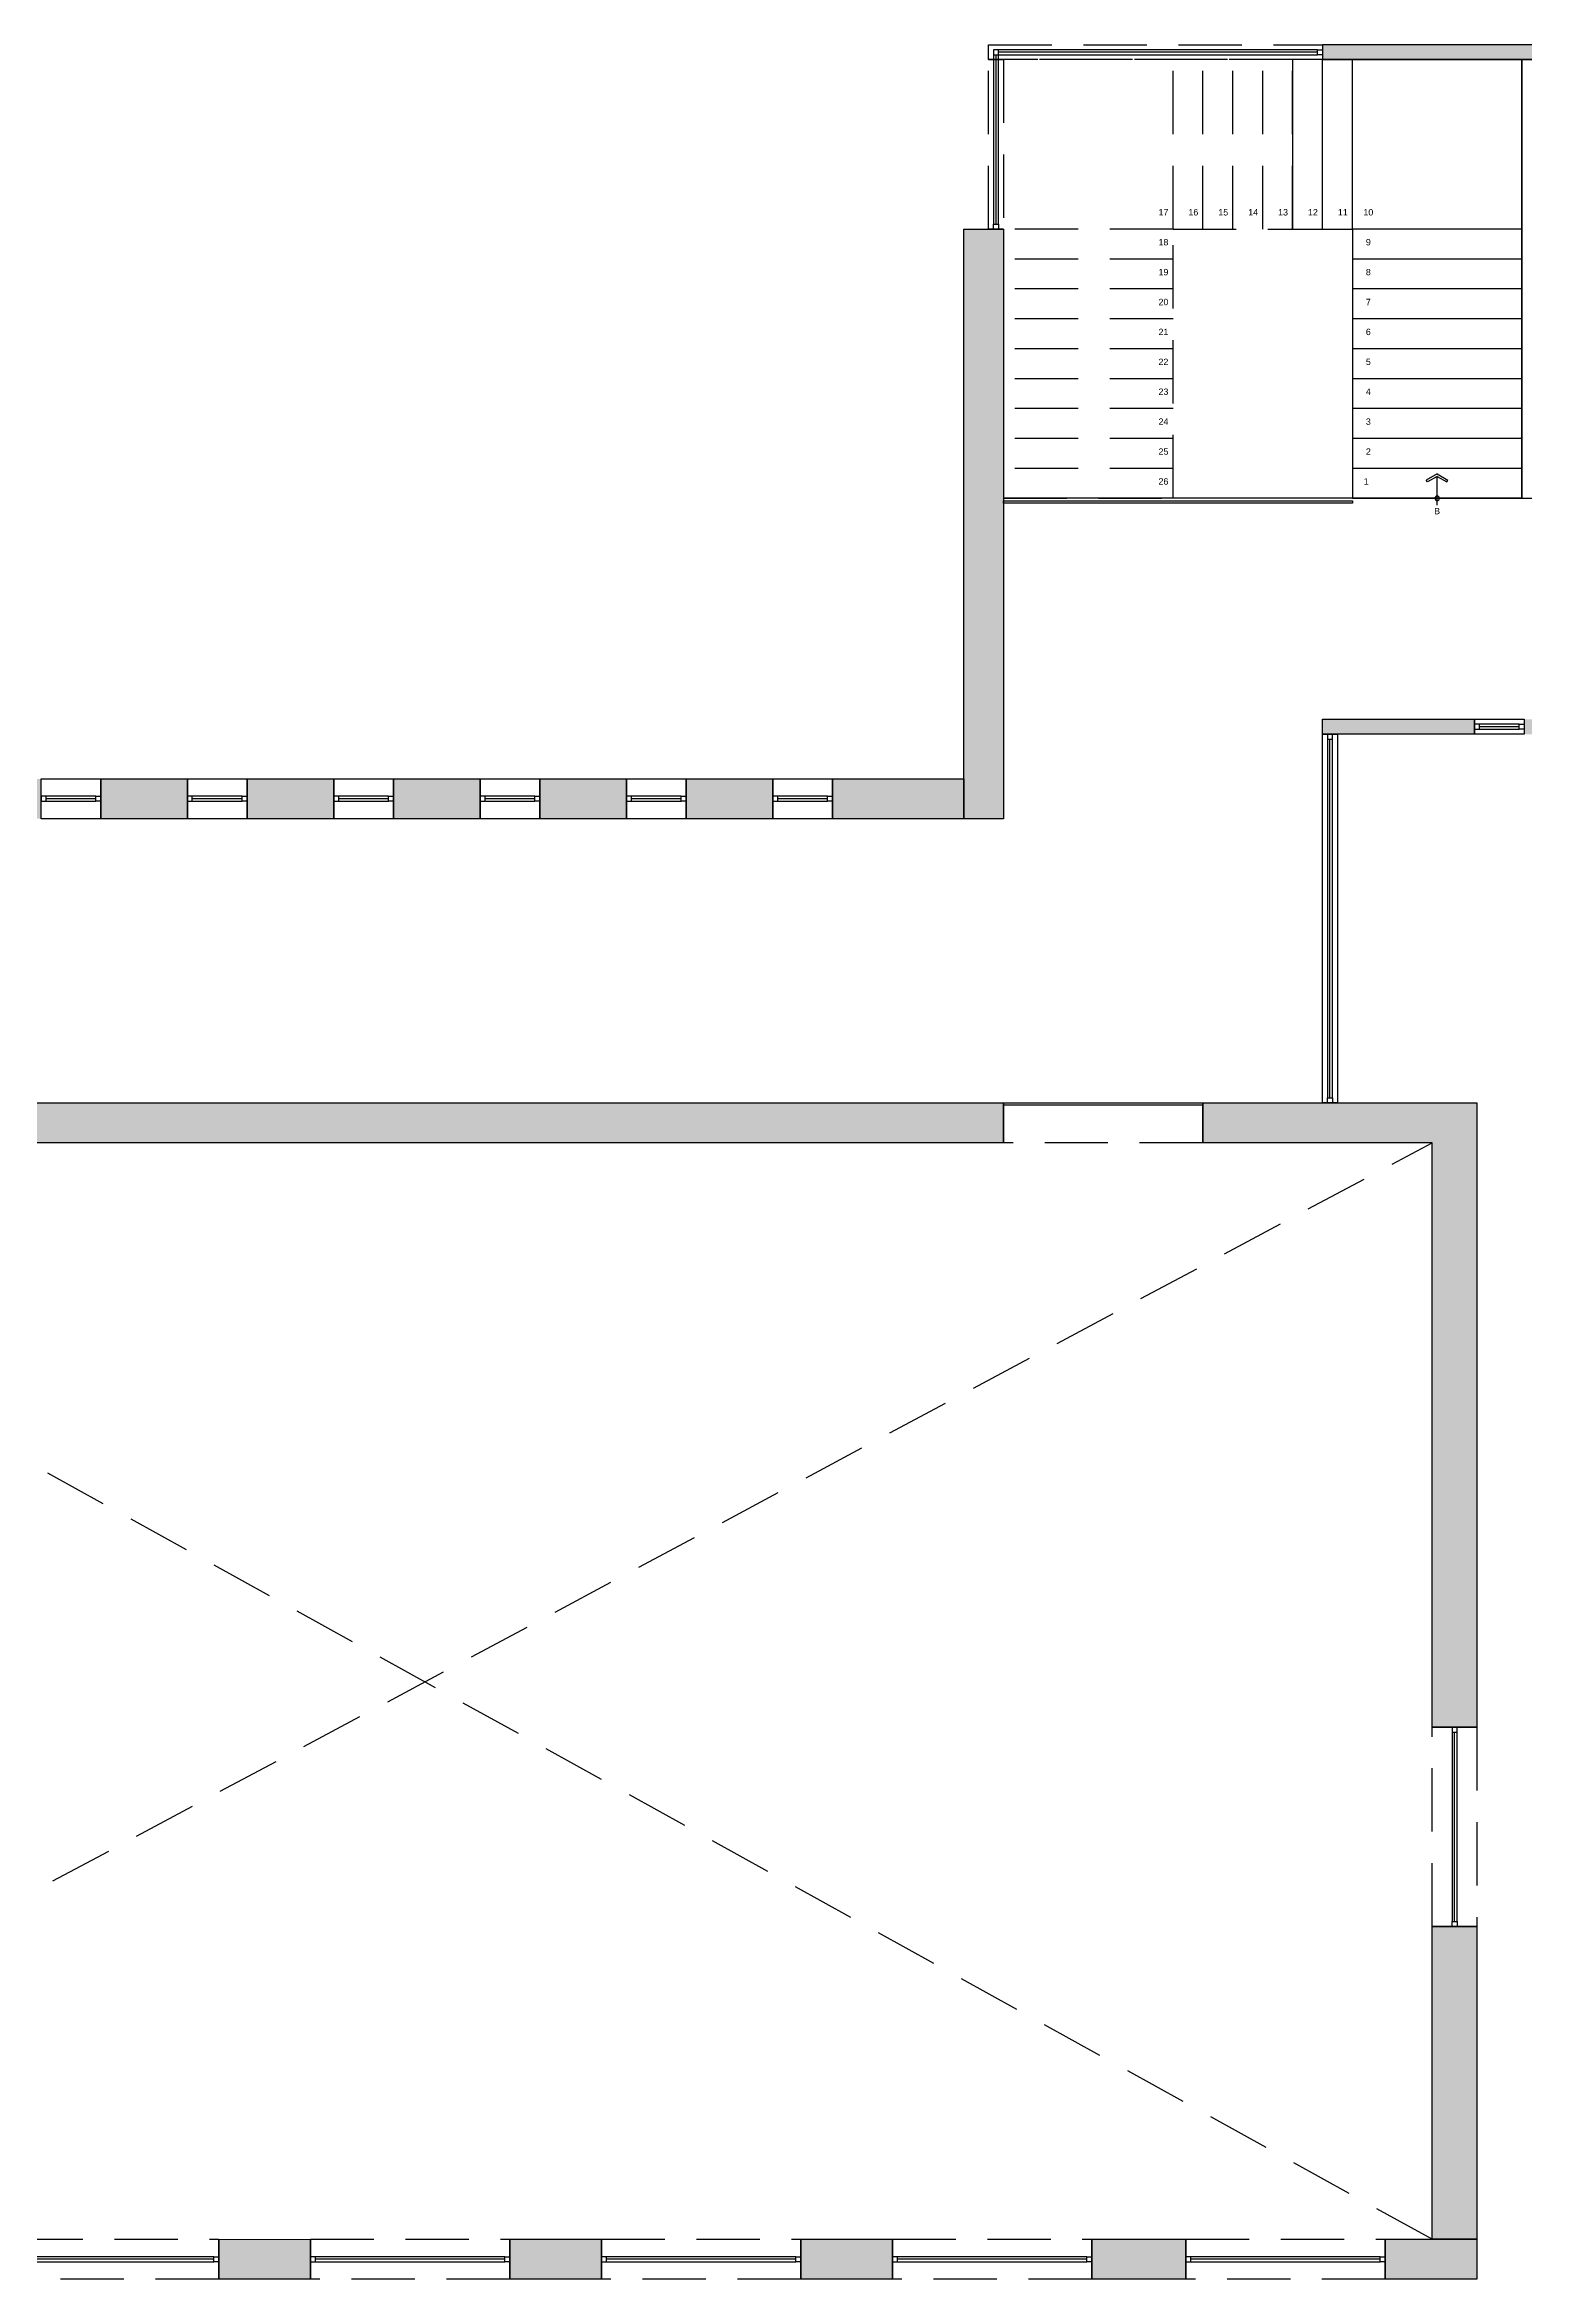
# Model space of a CAD drawing. Header units: metres. Extents: x 1769 to 3632, y 809 to 2652.
# Drawn here: x 2705.54 to 2720.39, y 1786.77 to 1809.19 of the extents above; entities that cross this region are included whole.
import ezdxf

# ---------------------------------------------------------------- set-up
doc = ezdxf.new("R2010")
doc.units = ezdxf.units.M
doc.header["$LTSCALE"] = 10
doc.linetypes.add('HIDDEN', pattern=[9.525, 6.35, -3.175])
for name, color, linetype in [('A-COLS', 6, 'Continuous'), ('A-COLS-PATT+', 8, 'Continuous'), ('A-FLOR-HRAL', 1, 'Continuous'), ('A-FLOR-LEVL', 2, 'Continuous'), ('A-GLAZ', 150, 'Continuous'), ('A-PROJ+', 1, 'HIDDEN'), ('A-SIGN', 3, 'Continuous'), ('A-STAI', 5, 'Continuous'), ('A-WALL', 6, 'Continuous'), ('A-WALL-PATT', 8, 'Continuous')]:
    doc.layers.add(name, color=color, linetype=linetype)
doc.styles.add('arial', font='arial.ttf')

# ---------------------------------------------------------------- blocks, each defined once
blk = doc.blocks.new('*U466')
at = {"layer": 'A-GLAZ', "ltscale": 0.01}
for p, q in [((0.014529, 0.000025), (0.018126, 0.000025)), ((0.014529, 0), (0.018126, 0)), ((0.018126, -0.000025), (0.014529, -0.000025))]:
    blk.add_line(p, q, dxfattribs=at)
for points in [[(0.014479, -0.000025), (0.014529, -0.000025), (0.014529, 0.000025), (0.014479, 0.000025)], [(0.018176, -0.000025), (0.018126, -0.000025), (0.018126, 0.000025), (0.018176, 0.000025)]]:
    blk.add_lwpolyline(points, close=True, dxfattribs=at)
blk = doc.blocks.new('*U467')
at = {"layer": 'A-GLAZ', "ltscale": 0.01}
for p, q in [((0.017404, 0.000025), (0.019104, 0.000025)), ((0.017404, 0), (0.019104, 0)), ((0.019104, -0.000025), (0.017404, -0.000025))]:
    blk.add_line(p, q, dxfattribs=at)
for points in [[(0.017354, -0.000025), (0.017404, -0.000025), (0.017404, 0.000025), (0.017354, 0.000025)], [(0.019154, -0.000025), (0.019104, -0.000025), (0.019104, 0.000025), (0.019154, 0.000025)]]:
    blk.add_lwpolyline(points, close=True, dxfattribs=at)
blk = doc.blocks.new('*U379')
at = {"layer": 'A-GLAZ', "ltscale": 0.01}
for p, q in [((0.015754, 0.000025), (0.018954, 0.000025)), ((0.015754, 0), (0.018954, 0)), ((0.018954, -0.000025), (0.015754, -0.000025))]:
    blk.add_line(p, q, dxfattribs=at)
for points in [[(0.015704, -0.000025), (0.015754, -0.000025), (0.015754, 0.000025), (0.015704, 0.000025)], [(0.019004, -0.000025), (0.018954, -0.000025), (0.018954, 0.000025), (0.019004, 0.000025)]]:
    blk.add_lwpolyline(points, close=True, dxfattribs=at)
blk = doc.blocks.new('*U384')
at = {"layer": 'A-GLAZ', "ltscale": 0.01}
for p, q in [((0.017904, 0.000025), (0.018304, 0.000025)), ((0.017904, 0), (0.018304, 0)), ((0.018304, -0.000025), (0.017904, -0.000025))]:
    blk.add_line(p, q, dxfattribs=at)
for points in [[(0.017854, -0.000025), (0.017904, -0.000025), (0.017904, 0.000025), (0.017854, 0.000025)], [(0.018354, -0.000025), (0.018304, -0.000025), (0.018304, 0.000025), (0.018354, 0.000025)]]:
    blk.add_lwpolyline(points, close=True, dxfattribs=at)
blk = doc.blocks.new('*U448')
at = {"layer": 'A-GLAZ', "ltscale": 0.01}
for p, q in [((0.01591, 0.000025), (0.01781, 0.000025)), ((0.01591, 0), (0.01781, 0)), ((0.01781, -0.000025), (0.01591, -0.000025))]:
    blk.add_line(p, q, dxfattribs=at)
for points in [[(0.01586, -0.000025), (0.01591, -0.000025), (0.01591, 0.000025), (0.01586, 0.000025)], [(0.01786, -0.000025), (0.01781, -0.000025), (0.01781, 0.000025), (0.01786, 0.000025)]]:
    blk.add_lwpolyline(points, close=True, dxfattribs=at)
blk = doc.blocks.new('*U423')
at = {"layer": 'A-GLAZ', "ltscale": 0.01}
for p, q in [((0.015754, 0.000025), (0.016254, 0.000025)), ((0.015754, 0), (0.016254, 0)), ((0.016254, -0.000025), (0.015754, -0.000025))]:
    blk.add_line(p, q, dxfattribs=at)
for points in [[(0.015704, -0.000025), (0.015754, -0.000025), (0.015754, 0.000025), (0.015704, 0.000025)], [(0.016304, -0.000025), (0.016254, -0.000025), (0.016254, 0.000025), (0.016304, 0.000025)]]:
    blk.add_lwpolyline(points, close=True, dxfattribs=at)
blk = doc.blocks.new('A$Cce981d58')
at = {"layer": 'A-COLS-PATT+', "ltscale": 0.01}
h = blk.add_hatch(color=256, dxfattribs=at)
h.dxf.hatch_style = 1
h.paths.add_polyline_path([(0, 0.4), (0.92, 0.4), (0.92, 0), (0, 0)])
at = {"layer": 'A-COLS', "ltscale": 0.01}
blk.add_lwpolyline([(0, 0.4), (0.92, 0.4), (0.92, 0), (0, 0)], close=True, dxfattribs=at)
blk = doc.blocks.new('*U452')
at = {"layer": 'A-GLAZ', "ltscale": 0.01}
for p, q in [((0.014354, 0.000025), (0.016254, 0.000025)), ((0.014354, 0), (0.016254, 0)), ((0.016254, -0.000025), (0.014354, -0.000025))]:
    blk.add_line(p, q, dxfattribs=at)
for points in [[(0.014304, -0.000025), (0.014354, -0.000025), (0.014354, 0.000025), (0.014304, 0.000025)], [(0.016304, -0.000025), (0.016254, -0.000025), (0.016254, 0.000025), (0.016304, 0.000025)]]:
    blk.add_lwpolyline(points, close=True, dxfattribs=at)
blk = doc.blocks.new('*U453')
at = {"layer": 'A-GLAZ', "ltscale": 0.01}
for p, q in [((0.014354, 0.000025), (0.016254, 0.000025)), ((0.014354, 0), (0.016254, 0)), ((0.016254, -0.000025), (0.014354, -0.000025))]:
    blk.add_line(p, q, dxfattribs=at)
for points in [[(0.014304, -0.000025), (0.014354, -0.000025), (0.014354, 0.000025), (0.014304, 0.000025)], [(0.016304, -0.000025), (0.016254, -0.000025), (0.016254, 0.000025), (0.016304, 0.000025)]]:
    blk.add_lwpolyline(points, close=True, dxfattribs=at)
blk = doc.blocks.new('*U454')
at = {"layer": 'A-GLAZ', "ltscale": 0.01}
for p, q in [((0.014354, 0.000025), (0.016254, 0.000025)), ((0.014354, 0), (0.016254, 0)), ((0.016254, -0.000025), (0.014354, -0.000025))]:
    blk.add_line(p, q, dxfattribs=at)
for points in [[(0.014304, -0.000025), (0.014354, -0.000025), (0.014354, 0.000025), (0.014304, 0.000025)], [(0.016304, -0.000025), (0.016254, -0.000025), (0.016254, 0.000025), (0.016304, 0.000025)]]:
    blk.add_lwpolyline(points, close=True, dxfattribs=at)
blk = doc.blocks.new('*U455')
at = {"layer": 'A-GLAZ', "ltscale": 0.01}
for p, q in [((0.014354, 0.000025), (0.016254, 0.000025)), ((0.014354, 0), (0.016254, 0)), ((0.016254, -0.000025), (0.014354, -0.000025))]:
    blk.add_line(p, q, dxfattribs=at)
for points in [[(0.014304, -0.000025), (0.014354, -0.000025), (0.014354, 0.000025), (0.014304, 0.000025)], [(0.016304, -0.000025), (0.016254, -0.000025), (0.016254, 0.000025), (0.016304, 0.000025)]]:
    blk.add_lwpolyline(points, close=True, dxfattribs=at)
blk = doc.blocks.new('*U456')
at = {"layer": 'A-GLAZ', "ltscale": 0.01}
for p, q in [((0.014354, 0.000025), (0.016254, 0.000025)), ((0.014354, 0), (0.016254, 0)), ((0.016254, -0.000025), (0.014354, -0.000025))]:
    blk.add_line(p, q, dxfattribs=at)
for points in [[(0.014304, -0.000025), (0.014354, -0.000025), (0.014354, 0.000025), (0.014304, 0.000025)], [(0.016304, -0.000025), (0.016254, -0.000025), (0.016254, 0.000025), (0.016304, 0.000025)]]:
    blk.add_lwpolyline(points, close=True, dxfattribs=at)
blk = doc.blocks.new('ARROW_02-flat-1')
for p, q in [((-0.215, 0.649), (-0.446, 0.389)), ((-0.215, 0.649), (0.126, 0.579)), ((-0.4, 0.348), (-0.446, 0.389)), ((-0.192, 0.581), (-0.4, 0.348)), ((0.061, -0.185), (-0.192, 0.581)), ((-0.192, 0.581), (0.113, 0.518)), ((0.113, 0.518), (0.126, 0.579))]:
    blk.add_line(p, q)
blk.add_ellipse((0, 0), major_axis=(0.0002, 0.0624), ratio=1, start_param=0.322842, end_param=6.606027)
blk = doc.blocks.new('A$Ccb0a4323')
at = {"layer": 'A-STAI', "linetype": 'HIDDEN', "ltscale": 0.01}
for p, q in [((1.7, 3.093), (1.7, 4.793)), ((2, 3.093), (2, 4.793)), ((2.3, 3.093), (2.3, 4.793)), ((2.6, 3.093), (2.6, 4.793)), ((1.7, 3.093), (0, 3.093)), ((1.7, 2.793), (0, 2.793)), ((1.7, 2.493), (0, 2.493)), ((1.7, 2.193), (0, 2.193)), ((1.7, 1.893), (0, 1.893)), ((1.7, 1.593), (0, 1.593)), ((1.7, 1.293), (0, 1.293)), ((1.7, 0.993), (0, 0.993)), ((1.7, 0.693), (0, 0.693))]:
    blk.add_line(p, q, dxfattribs=at)
at = {"layer": 'A-STAI', "ltscale": 0.01}
for p, q in [((3.2, 3.093), (3.2, 4.793)), ((3.5, 3.093), (3.5, 4.793)), ((5.2, 3.093), (3.5, 3.093)), ((5.2, 2.793), (3.5, 2.793)), ((5.2, 2.493), (3.5, 2.493)), ((5.2, 2.193), (3.5, 2.193)), ((5.2, 1.893), (3.5, 1.893)), ((5.2, 1.593), (3.5, 1.593)), ((5.2, 1.293), (3.5, 1.293)), ((5.2, 0.993), (3.5, 0.993)), ((5.2, 0.693), (3.5, 0.693))]:
    blk.add_line(p, q, dxfattribs=at)
at = {"layer": 'A-STAI', "linetype": 'HIDDEN', "ltscale": 0.01}
blk.add_lwpolyline([(0, 4.793), (0, 0.393), (1.7, 0.393), (1.7, 3.093), (2.9, 3.093), (2.9, 4.793), (0, 4.793)], dxfattribs=at)
at = {"layer": 'A-STAI', "ltscale": 0.01}
blk.add_lwpolyline([(2.9, 4.793), (2.9, 3.093), (3.5, 3.093), (3.5, 0.393), (5.2, 0.393), (5.2, 4.793), (2.9, 4.793)], dxfattribs=at)
at = {"layer": 'A-SIGN', "xscale": -0.3594197675707427, "yscale": 0.3594197675707429, "zscale": 0.3594197675707429, "rotation": 18.30182480981756}
blk.add_blockref('ARROW_02-flat-1', (4.35, 0.393), dxfattribs=at)
at = {"layer": 'A-SIGN', "insert": (4.35, 0.297), "char_height": 0.064, "width": 1.36892, "attachment_point": 2, "rotation": 360, "style": 'arial'}
blk.add_mtext('B', dxfattribs=at)
at = {"layer": 'A-STAI', "char_height": 0.064, "attachment_point": 2, "rotation": 360, "style": 'arial'}
for s, insert in [('17', (1.604, 3.294)), ('16', (1.904, 3.294)), ('15', (2.204, 3.294)), ('14', (2.504, 3.294)), ('13', (2.804, 3.294)), ('12', (3.104, 3.294)), ('11', (3.404, 3.294)), ('10', (3.66, 3.294)), ('18', (1.604, 2.994)), ('9', (3.66, 2.994)), ('19', (1.604, 2.694)), ('8', (3.66, 2.694)), ('20', (1.604, 2.394)), ('7', (3.66, 2.394)), ('21', (1.604, 2.094)), ('6', (3.66, 2.094)), ('22', (1.604, 1.794)), ('5', (3.66, 1.794)), ('23', (1.604, 1.494)), ('4', (3.66, 1.494)), ('24', (1.604, 1.194)), ('3', (3.66, 1.194)), ('25', (1.604, 0.894)), ('2', (3.66, 0.894)), ('26', (1.604, 0.594)), ('1', (3.638, 0.594))]:
    blk.add_mtext_dynamic_manual_height_columns(s, width=0.16374, gutter_width=12.5, heights=[0], dxfattribs=dict(at, insert=insert))

msp = doc.modelspace()

# ---------------------------------------------------------------- hatches: boundary and pattern name
at = {"layer": 'A-WALL-PATT'}
h = msp.add_hatch(color=256, dxfattribs=at)
h.dxf.hatch_style = 1
h.paths.add_polyline_path([(2724.933, 1809.035), (2724.933, 1809.185), (2718.363, 1809.185), (2718.363, 1809.035)])
h = msp.add_hatch(color=256, dxfattribs=at)
h.dxf.hatch_style = 1
h.paths.add_polyline_path([(2714.763, 1807.335), (2715.163, 1807.335), (2715.163, 1801.421), (2714.763, 1801.421)])
h = msp.add_hatch(color=256, dxfattribs=at)
h.dxf.hatch_style = 1
h.paths.add_polyline_path([(2719.715, 1802.268), (2718.363, 1802.268), (2718.363, 1802.418), (2719.888, 1802.418), (2719.888, 1802.268)])
h.paths.add_polyline_path([(2721.215, 1802.268), (2720.388, 1802.268), (2720.388, 1802.418), (2721.388, 1802.418), (2721.388, 1802.268)])
h.paths.add_polyline_path([(2722.715, 1802.268), (2721.888, 1802.268), (2721.888, 1802.418), (2722.888, 1802.418), (2722.888, 1802.268)])
h.paths.add_polyline_path([(2724.388, 1802.268), (2723.388, 1802.268), (2723.388, 1802.418), (2724.475, 1802.418), (2724.562, 1802.268), (2724.432, 1802.193)])
h = msp.add_hatch(color=256, dxfattribs=at)
h.dxf.hatch_style = 1
h.paths.add_polyline_path([(2700.252, 1801.42), (2700.252, 1801.82), (2701.098, 1801.82), (2701.098, 1801.42)])
h.paths.add_polyline_path([(2701.698, 1801.42), (2701.698, 1801.82), (2702.566, 1801.82), (2702.566, 1801.42)])
h.paths.add_polyline_path([(2703.166, 1801.42), (2703.166, 1801.82), (2704.035, 1801.82), (2704.035, 1801.42)])
h.paths.add_polyline_path([(2704.635, 1801.42), (2704.635, 1801.82), (2705.504, 1801.82), (2705.504, 1801.42)])
h.paths.add_polyline_path([(2706.104, 1801.42), (2706.104, 1801.82), (2706.972, 1801.82), (2706.972, 1801.42)])
h.paths.add_polyline_path([(2707.572, 1801.42), (2707.572, 1801.82), (2708.441, 1801.82), (2708.441, 1801.42)])
h.paths.add_polyline_path([(2709.041, 1801.42), (2709.041, 1801.82), (2709.91, 1801.82), (2709.91, 1801.42)])
h.paths.add_polyline_path([(2710.51, 1801.42), (2710.51, 1801.82), (2711.378, 1801.82), (2711.378, 1801.42)])
h.paths.add_polyline_path([(2711.978, 1801.42), (2711.978, 1801.82), (2712.847, 1801.82), (2712.847, 1801.42)])
h.paths.add_polyline_path([(2713.447, 1801.42), (2713.447, 1801.82), (2714.763, 1801.821), (2714.763, 1801.421)])
h = msp.add_hatch(color=256, dxfattribs=at)
h.dxf.hatch_style = 1
h.paths.add_polyline_path([(2705.354, 1798.171), (2705.354, 1798.571), (2715.163, 1798.571), (2715.163, 1798.171)])
h.paths.add_polyline_path([(2719.463, 1798.171), (2717.163, 1798.171), (2717.163, 1798.571), (2719.913, 1798.571), (2719.913, 1792.308), (2719.463, 1792.308)])
h.paths.add_polyline_path([(2719.463, 1790.308), (2719.913, 1790.308), (2719.913, 1787.171), (2719.463, 1787.171)])
h.paths.add_polyline_path([(2698.504, 1794.996), (2698.904, 1794.996), (2698.904, 1787.171), (2698.504, 1787.171)])
h.paths.add_polyline_path([(2702.368, 1787.17), (2702.368, 1786.77), (2701.423, 1786.771), (2701.423, 1787.171)])
h.paths.add_polyline_path([(2708.208, 1787.17), (2708.208, 1786.77), (2707.288, 1786.771), (2707.288, 1787.171)])
h.paths.add_polyline_path([(2711.128, 1787.171), (2711.128, 1786.771), (2710.208, 1786.772), (2710.208, 1787.172)])
h.paths.add_polyline_path([(2716.993, 1787.171), (2716.993, 1786.771), (2716.048, 1786.771), (2716.048, 1787.171)])

# ---------------------------------------------------------------- linework, layer by layer
at = {"layer": 'A-FLOR-HRAL'}
msp.add_lwpolyline([(2715.163, 1804.61), (2718.663, 1804.61), (2718.663, 1804.585), (2715.163, 1804.585)], close=True, dxfattribs=at)
at = {"layer": 'A-FLOR-LEVL', "ltscale": 0.01}
msp.add_line((2720.363, 1804.635), (2715.163, 1804.635), dxfattribs=at)
at = {"layer": 'A-GLAZ', "ltscale": 0.01}
msp.add_lwpolyline([(2715.163, 1798.571), (2717.163, 1798.571), (2717.163, 1798.546), (2715.163, 1798.546)], close=True, dxfattribs=at)
at = {"layer": 'A-PROJ+', "ltscale": 0.01}
for p, q in [((2719.464, 1787.171), (2698.904, 1798.546)), ((2698.904, 1787.172), (2719.463, 1798.171))]:
    msp.add_line(p, q, dxfattribs=at)
for points in [[(2715.013, 1809.035), (2715.013, 1809.185), (2718.363, 1809.185), (2718.363, 1809.035)], [(2715.013, 1809.035), (2715.163, 1809.035), (2715.163, 1807.335), (2715.013, 1807.335)], [(2719.888, 1802.268), (2719.888, 1802.418), (2720.388, 1802.418), (2720.388, 1802.268)], [(2705.504, 1801.42), (2705.504, 1801.82), (2706.104, 1801.82), (2706.104, 1801.42)], [(2706.972, 1801.42), (2706.972, 1801.82), (2707.572, 1801.82), (2707.572, 1801.42)], [(2708.441, 1801.42), (2708.441, 1801.82), (2709.041, 1801.82), (2709.041, 1801.42)], [(2709.91, 1801.42), (2709.91, 1801.82), (2710.51, 1801.82), (2710.51, 1801.42)], [(2711.378, 1801.42), (2711.378, 1801.82), (2711.978, 1801.82), (2711.978, 1801.42)], [(2712.847, 1801.42), (2712.847, 1801.82), (2713.447, 1801.82), (2713.447, 1801.42)], [(2715.163, 1798.171), (2715.163, 1798.571), (2717.163, 1798.571), (2717.163, 1798.171)], [(2719.463, 1792.308), (2719.913, 1792.308), (2719.913, 1790.308), (2719.463, 1790.308)], [(2705.288, 1786.771), (2705.288, 1787.171), (2707.288, 1787.171), (2707.288, 1786.771)], [(2708.208, 1786.772), (2708.208, 1787.172), (2710.208, 1787.172), (2710.208, 1786.772)], [(2711.128, 1786.771), (2711.128, 1787.171), (2713.128, 1787.171), (2713.128, 1786.771)], [(2714.048, 1786.772), (2714.048, 1787.172), (2716.048, 1787.172), (2716.048, 1786.772)], [(2716.993, 1786.771), (2716.993, 1787.171), (2718.993, 1787.171), (2718.993, 1786.771)]]:
    msp.add_lwpolyline(points, close=True, dxfattribs=at)
at = {"layer": 'A-WALL', "ltscale": 0.01}
for points in [[(2724.933, 1809.035), (2724.933, 1809.185), (2718.363, 1809.185), (2718.363, 1809.035)], [(2720.363, 1804.635), (2720.513, 1804.635), (2720.513, 1809.035), (2720.363, 1809.035)], [(2714.763, 1807.335), (2715.163, 1807.335), (2715.163, 1801.421), (2714.763, 1801.421)], [(2706.104, 1801.42), (2706.104, 1801.82), (2706.972, 1801.82), (2706.972, 1801.42)], [(2707.572, 1801.42), (2707.572, 1801.82), (2708.441, 1801.82), (2708.441, 1801.42)], [(2709.041, 1801.42), (2709.041, 1801.82), (2709.91, 1801.82), (2709.91, 1801.42)], [(2710.51, 1801.42), (2710.51, 1801.82), (2711.378, 1801.82), (2711.378, 1801.42)], [(2711.978, 1801.42), (2711.978, 1801.82), (2712.847, 1801.82), (2712.847, 1801.42)], [(2713.447, 1801.42), (2713.447, 1801.82), (2714.763, 1801.821), (2714.763, 1801.421)], [(2705.354, 1798.171), (2705.354, 1798.571), (2715.163, 1798.571), (2715.163, 1798.171)], [(2719.463, 1798.171), (2717.163, 1798.171), (2717.163, 1798.571), (2719.913, 1798.571), (2719.913, 1792.308), (2719.463, 1792.308)], [(2719.463, 1790.308), (2719.913, 1790.308), (2719.913, 1787.171), (2719.463, 1787.171)], [(2708.208, 1787.17), (2708.208, 1786.77), (2707.288, 1786.771), (2707.288, 1787.171)], [(2711.128, 1787.171), (2711.128, 1786.771), (2710.208, 1786.772), (2710.208, 1787.172)], [(2716.993, 1787.171), (2716.993, 1786.771), (2716.048, 1786.771), (2716.048, 1787.171)]]:
    msp.add_lwpolyline(points, close=True, dxfattribs=at)
msp.add_lwpolyline([(2719.715, 1802.268), (2718.363, 1802.268), (2718.363, 1802.418), (2719.888, 1802.418), (2719.888, 1802.268), (2719.715, 1802.268)], dxfattribs=at)
at = {"layer": 'A-WALL'}
msp.add_lwpolyline([(2718.363, 1802.268), (2718.513, 1802.268), (2718.513, 1798.571), (2718.363, 1798.571)], close=True, dxfattribs=at)

# ---------------------------------------------------------------- block references
at = {"layer": 'A-COLS', "ltscale": 0.01}
for p in [(2713.128, 1786.771), (2718.993, 1786.771)]:
    msp.add_blockref('A$Cce981d58', p, dxfattribs=at)
at = {"layer": 'A-GLAZ', "ltscale": 0.01, "xscale": -1000.000000000007, "yscale": 1000.000000000007, "zscale": 1000.000000000007}
for name, p, rotation in [('*U467', (2715.088, 1789.981), 270.0006849281419), ('*U379', (2734.067, 1809.11), 0.0006849281418830343), ('*U466', (2718.438, 1784.092), 270.0006849281419), ('*U384', (2738.242, 1802.343), 0.0006849281418830343), ('*U423', (2721.808, 1801.621), 0.0006849281418830343), ('*U423', (2723.276, 1801.621), 0.0006849281418830343), ('*U423', (2724.745, 1801.621), 0.0006849281418830343), ('*U423', (2726.213, 1801.621), 0.0006849281418830343), ('*U423', (2727.682, 1801.621), 0.0006849281418830343), ('*U423', (2729.151, 1801.621), 0.0006849281418830343), ('*U448', (2719.688, 1774.448), 270.0006849281419), ('*U452', (2721.592, 1786.971), 0.0006849281418830343), ('*U453', (2724.512, 1786.971), 0.0006849281418830343), ('*U454', (2727.432, 1786.971), 0.0006849281418830343), ('*U455', (2730.352, 1786.971), 0.0006849281418830343), ('*U456', (2733.297, 1786.971), 0.0006849281418830343)]:
    msp.add_blockref(name, p, dxfattribs=dict(at, rotation=rotation))
at = {"layer": 'A-STAI', "ltscale": 0.01}
msp.add_blockref('A$Ccb0a4323', (2715.163, 1804.242), dxfattribs=at)

doc.saveas('drawing.dxf')
